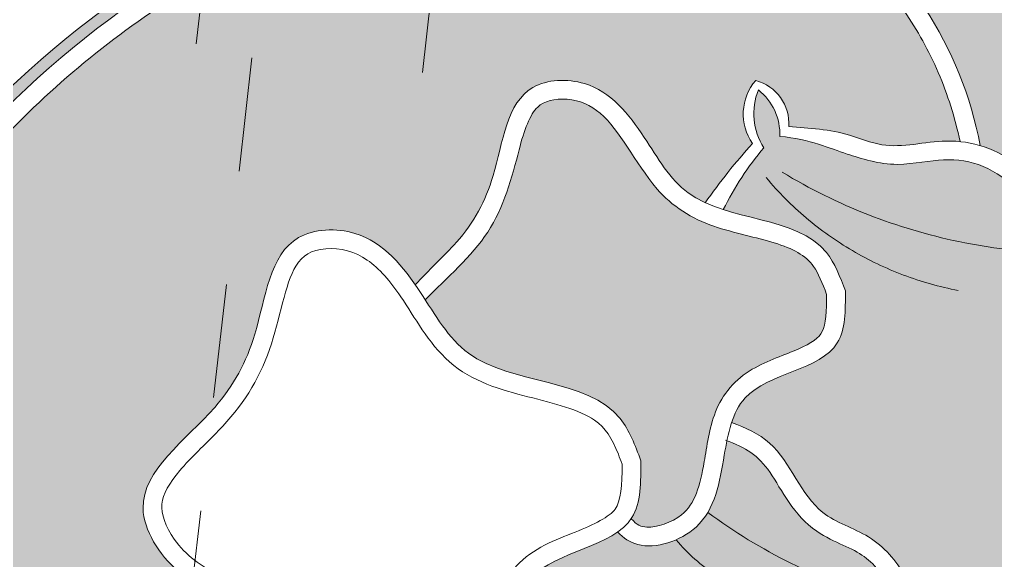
# Model space of a CAD drawing. Header units: millimetres. Extents: x -425671 to 598394, y -194194 to 343585.
# Drawn here: x 48280 to 49126, y 112422 to 112891 of the extents above; entities that cross this region are included whole.
import ezdxf

# ---------------------------------------------------------------- set-up
doc = ezdxf.new("R2010")
doc.units = ezdxf.units.MM
doc.linetypes.add('HIDDENX2', pattern=[19.049999999999997, 12.7, -6.35])
doc.layers.add('Furniture', color=250, linetype='Continuous', lineweight=5)
pattern_1 = [(135, (3476261.326817591, 840878.8301373713), (-0.1724209175245278, 1.387778780781446e-17), [0.12192, -0.12192]), (135, (3476261.341186, 840878.8445057814), (-0.1724209175245278, 1.387778780781446e-17), [0.12192, -0.12192]), (135, (3476261.35555441, 840878.8588741913), (-0.1724209175245278, 1.387778780781446e-17), [0.12192, -0.12192]), (135, (3476261.36992282, 840878.8732426006), (-0.1724209175245278, 1.387778780781446e-17), [0.12192, -0.12192]), (135, (3476261.384291229, 840878.8876110108), (-0.1724209175245278, 1.387778780781446e-17), [0.12192, -0.12192]), (135, (3476261.39865964, 840878.9019794207), (-0.1724209175245278, 1.387778780781446e-17), [0.12192, -0.12192]), (135, (3476261.413028049, 840878.9163478304), (-0.1724209175245278, 1.387778780781446e-17), [0.12192, -0.12192]), (44.99999999999997, (3476261.240607132, 840878.9163478306), (0.1724209175245278, -1.387778780781446e-17), [0.12192, -0.12192]), (44.99999999999997, (3476261.226238722, 840878.9307162402), (0.1724209175245278, -1.387778780781446e-17), [0.12192, -0.12192]), (44.99999999999997, (3476261.211870312, 840878.9450846501), (0.1724209175245278, -1.387778780781446e-17), [0.12192, -0.12192]), (44.99999999999997, (3476261.197501902, 840878.9594530598), (0.1724209175245278, -1.387778780781446e-17), [0.12192, -0.12192]), (44.99999999999997, (3476261.183133492, 840878.9738214698), (0.1724209175245278, -1.387778780781446e-17), [0.12192, -0.12192]), (44.99999999999997, (3476261.168765083, 840878.9881898793), (0.1724209175245278, -1.387778780781446e-17), [0.12192, -0.12192]), (44.99999999999997, (3476261.154396673, 840879.002558289), (0.1724209175245278, -1.387778780781446e-17), [0.12192, -0.12192])]

# ---------------------------------------------------------------- blocks, each defined once
blk = doc.blocks.new('Cushion')
at = {"layer": 'Furniture', "lineweight": 5, "ltscale": 0.8}
h = blk.add_hatch(dxfattribs=at)
h.set_pattern_fill('AR-PARQ1,_O', color=256, scale=0.0004, angle=45)
h.set_pattern_definition(pattern_1)
edge = h.paths.add_edge_path()
edge.add_arc((3475801.002543719, 840801.6060762854), 0.05475926233037194, 14.04033281465928, 81.49246440572438, ccw=False)
edge.add_arc((3475801.161771051, 840800.9997789642), 0.6286017344272669, 65.91260383204258, 99.717687765069, ccw=False)
edge.add_arc((3475800.844479252, 840800.5690922079), 1.156901462012611, 60.2631645607645, 117.069407013088)
edge.add_arc((3475800.618272167, 840801.0968125185), 0.5853320513290635, 120.8625154293494, 132.6892271714572)
edge.add_arc((3475800.483668489, 840801.1159253768), 0.4876586753937209, 95.05759937242073, 122.53416636815129, ccw=False)
edge.add_arc((3475800.497410665, 840801.6064224836), 0.05693021137694697, 98.72374629586261, 184.7730301609984, ccw=False)
edge.add_arc((3475800.453817004, 840801.611648909), 0.06186875322062948, -23.11690220970462, 55.59413651770069, ccw=False)
edge.add_spline(control_points=[(3475800.51071805, 840801.5873587144), (3475800.505630242, 840801.568963396), (3475800.516952032, 840801.5590330862), (3475800.522443588, 840801.5421258505)], knot_values=[0.5387524043615451, 0.5387524043615451, 0.5387524043615451, 0.5387524043615451, 0.5525614189464141, 0.5525614189464141, 0.5525614189464141, 0.5525614189464141], degree=3, periodic=0)
edge.add_arc((3475800.522567112, 840801.4753508716), 0.06677509281342871, 60.981880689497075, 90.10598851756703, ccw=False)
edge.add_arc((3475800.866365477, 840800.8827523818), 0.7216394452216389, 80.3560051611679, 115.5644876561517, ccw=False)
edge.add_arc((3475801.04252183, 840801.569542784), 0.06051170028620079, 132.0500150656936, 155.9603112192336, ccw=False)
edge.add_arc((3475801.06661107, 840801.6259535883), 0.06563005480333979, 148.5124885010452, 190.0715202297517, ccw=False)
at = {"layer": 'Furniture', "ltscale": 0.8}
h = blk.add_hatch(color=256, dxfattribs=at)
h.dxf.hatch_style = 1
h.set_gradient(color1=(77, 60, 50), color2=(142, 111, 93), one_color=1, tint=0.4600000083446503, name='CURVED')
edge = h.paths.add_edge_path()
edge.add_spline(control_points=[(3475800.559640361, 840801.2009827807), (3475800.551204697, 840801.214398616), (3475800.529357794, 840801.2568964245), (3475800.55842976, 840801.3276591129), (3475800.51579085, 840801.386845068), (3475800.512911313, 840801.4427150446), (3475800.525456636, 840801.4752421036), (3475800.531058925, 840801.4897675173)], knot_values=[0.1462444638288146, 0.1462444638288146, 0.1462444638288146, 0.1462444638288146, 0.1926154791283355, 0.2862306314325767, 0.3416111765052143, 0.3992378454706924, 0.4457364418264175, 0.4457364418264175, 0.4457364418264175, 0.4457364418264175], degree=3, periodic=0)
edge.add_arc((3475800.537473375, 840801.5487741906), 0.05935429773899896, 200.2524235055313, 263.79589838634854, ccw=False)
edge.add_arc((3475800.522567112, 840801.4753508716), 0.06677509281342872, 105.91785811707209, 127.6390574708675, ccw=False)
edge.add_arc((3475800.425126724, 840801.5230151085), 0.08083906380618444, 11.81386905519904, 34.42072398960497)
edge.add_arc((3475800.419806746, 840801.5939266573), 0.07629251035050573, 340.6998017613926, 398.0538043213407)
edge.add_arc((3475800.524264951, 840801.5896110007), 0.06786678005625478, 130.841799778553, 188.2794386242647)
edge.add_arc((3475800.485013448, 840801.0894876472), 0.4911440010406521, 93.25743310273894, 145.7698950610564)
edge.add_arc((3475800.043218736, 840801.3202547703), 0.05785663047686292, 51.86911000421443, 118.3060316580145)
edge.add_arc((3475800.056895692, 840801.3811636845), 0.04230319669103837, 193.6321713034621, 286.3829050451987)
edge.add_spline(control_points=[(3475800.068827529, 840801.3405780745), (3475800.074385682, 840801.3316279731), (3475800.072768281, 840801.3257150428), (3475800.076214078, 840801.3104960492), (3475800.079755384, 840801.3002681726), (3475800.08766319, 840801.2902092702), (3475800.094796819, 840801.2872942184), (3475800.120335574, 840801.2779491242), (3475800.138330506, 840801.2703469034), (3475800.160586034, 840801.2379396319), (3475800.161798081, 840801.2181457835), (3475800.16958735, 840801.1635111127), (3475800.18236208, 840801.1399309149), (3475800.218653181, 840801.1139772227), (3475800.233918742, 840801.1065403157), (3475800.26371323, 840801.083755936), (3475800.275424242, 840801.0656170906), (3475800.29464692, 840801.0368402167), (3475800.304462502, 840801.0162394689), (3475800.328324855, 840800.9935467886)], knot_values=[0.004961123717087179, 0.004961123717087179, 0.004961123717087179, 0.004961123717087179, 0.01171791624914237, 0.01171791624914237, 0.05006691935922963, 0.05006691935922963, 0.0884159224693169, 0.0884159224693169, 0.1267649255794042, 0.1267649255794042, 0.1745773397086596, 0.1745773397086596, 0.280037769056249, 0.280037769056249, 0.3285810830654592, 0.3285810830654592, 0.3771243970746693, 0.3771243970746693, 0.4415783000970779, 0.4415783000970779, 0.4415783000970779, 0.4415783000970779], degree=3, periodic=0)
edge.add_arc((3475800.374059338, 840800.9540978816), 0.0603975096817177, 139.2201354073513, 193.1806797062916)
edge.add_arc((3475800.282059317, 840800.9990013358), 0.06741383814378753, 299.4975292035882, 354.3869349230349)
edge.add_arc((3475800.284438762, 840801.3159881771), 0.329987762095256, 281.3090873459302, 295.1025908519097)
edge.add_spline(control_points=[(3475800.424432893, 840801.0171678851), (3475800.40120892, 840801.0519411669), (3475800.353770667, 840801.0966685107), (3475800.371699605, 840801.1514406411), (3475800.376665241, 840801.1666104455), (3475800.389428317, 840801.1828213609), (3475800.428242609, 840801.2321210136), (3475800.507843087, 840801.1750107128), (3475800.550829523, 840801.1951917023), (3475800.559640361, 840801.2009827807)], knot_values=[0.9242094147595004, 0.9242094147595004, 0.9242094147595004, 0.9242094147595004, 1.008845244444202, 1.041265284754813, 1.041265284754813, 1.041265284754813, 1.081052023990671, 1.162262302569748, 1.184359112055819, 1.184359112055819, 1.184359112055819, 1.184359112055819], degree=3, periodic=0)
h = blk.add_hatch(color=256, dxfattribs=at)
h.dxf.hatch_style = 1
h.set_gradient(color1=(77, 60, 50), color2=(142, 111, 93), one_color=1, tint=0.4600000083446503, name='CURVED')
edge = h.paths.add_edge_path()
edge.add_spline(control_points=[(3475800.955013493, 840801.2772392591), (3475800.951344015, 840801.2935364067), (3475800.9517671, 840801.3134425846), (3475800.960838977, 840801.34613663), (3475800.967217165, 840801.3606256775), (3475800.973095755, 840801.3859794666), (3475800.971363725, 840801.3958571706), (3475800.962877269, 840801.4278389896), (3475800.958123544, 840801.4475127851), (3475800.955267558, 840801.4858021002), (3475800.956337714, 840801.5052731812), (3475800.964692641, 840801.5379144751), (3475800.971056851, 840801.5509175847), (3475800.978564832, 840801.562842974)], knot_values=[0.1537753461697402, 0.1537753461697402, 0.1537753461697402, 0.1537753461697402, 0.1972231482553457, 0.1972231482553457, 0.2424753430360853, 0.2424753430360853, 0.2926655917943811, 0.2926655917943811, 0.3428558405526769, 0.3428558405526769, 0.3930460893109727, 0.3930460893109727, 0.430295518524493, 0.430295518524493, 0.430295518524493, 0.430295518524493], degree=3, periodic=0)
edge.add_arc((3475800.866344569, 840800.7802838257), 0.7905644870383763, 81.83932671113574, 111.6622108702561)
edge.add_arc((3475800.531058114, 840801.4373087676), 0.08903559122952272, 60.78123547934229, 105.6202418435659)
edge.add_arc((3475800.562395909, 840801.5607394963), 0.06692837083849024, 214.2663936130166, 264.7819495548185)
edge.add_spline(control_points=[(3475800.556309021, 840801.4940884905), (3475800.545293718, 840801.4710964726), (3475800.541201128, 840801.460351852), (3475800.534423413, 840801.4336200834), (3475800.534073051, 840801.4169288139), (3475800.542067931, 840801.3861930321), (3475800.553488041, 840801.3712057691), (3475800.569824314, 840801.3203440182), (3475800.562369746, 840801.2904496391), (3475800.558989353, 840801.2467008592), (3475800.564008046, 840801.2319535045), (3475800.575638889, 840801.2131249225)], knot_values=[0.1481141665251109, 0.1481141665251109, 0.1481141665251109, 0.1481141665251109, 0.1848446663927666, 0.1848446663927666, 0.2433534911065915, 0.2433534911065915, 0.3018623158204164, 0.3018623158204164, 0.3747342301715652, 0.3747342301715652, 0.4457364418264176, 0.4457364418264176, 0.4457364418264176, 0.4457364418264176], degree=3, periodic=0)
edge.add_spline(control_points=[(3475800.575638889, 840801.2131249225), (3475800.579596418, 840801.2164557434), (3475800.60015696, 840801.2347133325), (3475800.620229841, 840801.2531015025), (3475800.639304322, 840801.2603391712)], knot_values=[1.198047293242864, 1.198047293242864, 1.198047293242864, 1.198047293242864, 1.208405542606401, 1.252499453664132, 1.252499453664132, 1.252499453664132, 1.252499453664132], degree=3, periodic=0)
edge.add_spline(control_points=[(3475800.639304322, 840801.2603391712), (3475800.645519291, 840801.2626973952), (3475800.659653499, 840801.2660513315), (3475800.675708346, 840801.2643206223), (3475800.684013409, 840801.2621360843)], knot_values=[1.252499453664132, 1.252499453664132, 1.252499453664132, 1.252499453664132, 1.266866413267847, 1.283671504577755, 1.283671504577755, 1.283671504577755, 1.283671504577755], degree=3, periodic=0)
edge.add_arc((3475800.527628522, 840801.2623955162), 0.1563851020701514, 359.9049503660534, 401.9872124958252)
edge.add_arc((3475800.527628522, 840801.2623955162), 0.1563851020701513, -0.09504963134327227, 41.98721250059532, ccw=False)
edge.add_spline(control_points=[(3475800.684013409, 840801.2621360843), (3475800.698488952, 840801.2583284831), (3475800.720928072, 840801.2455966858), (3475800.726923193, 840801.2255760073), (3475800.727756689, 840801.2167701431)], knot_values=[1.283671504577755, 1.283671504577755, 1.283671504577755, 1.283671504577755, 1.312962413976038, 1.332678656331056, 1.332678656331056, 1.332678656331056, 1.332678656331056], degree=3, periodic=0)
edge.add_spline(control_points=[(3475800.727756689, 840801.2167701431), (3475800.760102184, 840801.2148315852), (3475800.825782002, 840801.1767460298), (3475800.892510926, 840801.234817079), (3475800.930028388, 840801.2692401789), (3475800.952656489, 840801.2765215398)], knot_values=[0.08548485507635982, 0.08548485507635982, 0.08548485507635982, 0.08548485507635982, 0.1873967493021921, 0.2588620906907049, 0.331405317174833, 0.331405317174833, 0.331405317174833, 0.331405317174833], degree=3, periodic=0)
edge.add_spline(control_points=[(3475800.952656489, 840801.2765215398), (3475800.953437657, 840801.2767729067), (3475800.954223268, 840801.277012286), (3475800.955013493, 840801.2772392591)], knot_values=[0.331405317174833, 0.331405317174833, 0.331405317174833, 0.331405317174833, 0.3339096543821679, 0.3339096543821679, 0.3339096543821679, 0.3339096543821679], degree=3, periodic=0)
h = blk.add_hatch(color=256, dxfattribs=at)
h.dxf.hatch_style = 1
h.set_gradient(color1=(223, 171, 93), color2=(215, 143, 80), tint=0.4600000083446503, name='INVCYLINDER')
edge = h.paths.add_edge_path()
edge.add_spline(control_points=[(3475800.166877548, 840801.1348043206), (3475800.158126115, 840801.1473527737), (3475800.14079652, 840801.186145489), (3475800.144745061, 840801.2599152888), (3475800.081609456, 840801.2658263507), (3475800.067199547, 840801.2835557127), (3475800.064845531, 840801.2874235596)], knot_values=[0.2073441172874505, 0.2073441172874505, 0.2073441172874505, 0.2073441172874505, 0.252953593801604, 0.3298609559600126, 0.3881630586506157, 0.4022640617471339, 0.4022640617471339, 0.4022640617471339, 0.4022640617471339], degree=3, periodic=0)
edge.add_arc((3475800.618272167, 840801.0968125185), 0.5853320513290791, 160.9952826397712, 184.1559493868675)
edge.add_arc((3475800.614101155, 840801.0610578135), 0.5796602237150714, 180.6588213903199, 239.2826324909933)
edge.add_arc((3475800.844479251, 840801.592895132), 1.156901462012624, 242.9305929869724, 269.9999999999986)
edge.add_line((3475800.844479251, 840800.4359936701), (3475800.844479251, 840800.4481584606))
edge.add_arc((3475800.844479252, 840801.4458763261), 0.9977178654452257, 239.4880732450339, 270.0000000000065, ccw=False)
edge.add_arc((3475800.524875988, 840800.9455323811), 0.4049527755443825, 152.1348213461716, 242.5048834701893, ccw=False)
edge = h.paths.add_edge_path()
edge.add_spline(control_points=[(3475801.502439084, 840801.4923682675), (3475801.505171885, 840801.4733860386), (3475801.509593947, 840801.4353471047), (3475801.494493106, 840801.3828571964), (3475801.455836471, 840801.3292222896), (3475801.483618055, 840801.2684818553), (3475801.467242723, 840801.2307254286), (3475801.461035568, 840801.2197152637)], knot_values=[0.148739451090145, 0.148739451090145, 0.148739451090145, 0.148739451090145, 0.2056421361268849, 0.2629148179039328, 0.3092412859870526, 0.3939570791125504, 0.4310151165809862, 0.4310151165809862, 0.4310151165809862, 0.4310151165809862], degree=3, periodic=0)
edge.add_arc((3475801.165378725, 840800.944810448), 0.4037147846449037, -62.62076327616637, 42.91700041700318, ccw=False)
edge.add_arc((3475800.844479252, 840801.4458763261), 0.9977178654452257, 270.0000000000016, 300.5119267548242, ccw=False)
edge.add_line((3475800.844479251, 840800.4481584603), (3475800.844479251, 840800.4359936699))
edge.add_arc((3475800.844479251, 840801.592895132), 1.156901462012624, 269.9999999999958, 297.0694070130212)
edge.add_arc((3475801.073986651, 840801.0619172378), 0.5808439066892112, 300.7479011923649, 359.2577393142345)
edge.add_arc((3475801.070988902, 840801.096812518), 0.5853320513289907, 355.8440506131372, 402.5147584619918)
at = {"layer": 'Furniture', "lineweight": 5, "ltscale": 0.8}
h = blk.add_hatch(dxfattribs=at)
h.set_pattern_fill('AR-PARQ1,_O', color=256, scale=0.0004, angle=45)
h.set_pattern_definition(pattern_1)
edge = h.paths.add_edge_path()
edge.add_spline(control_points=[(3475801.502439084, 840801.4923682675), (3475801.505171885, 840801.4733860386), (3475801.509593947, 840801.4353471047), (3475801.494493106, 840801.3828571964), (3475801.455836471, 840801.3292222896), (3475801.483618055, 840801.2684818553), (3475801.467242723, 840801.2307254286), (3475801.461035568, 840801.2197152637)], knot_values=[0.148739451090145, 0.148739451090145, 0.148739451090145, 0.148739451090145, 0.2056421361268849, 0.2629148179039328, 0.3092412859870526, 0.3939570791125504, 0.4310151165809862, 0.4310151165809862, 0.4310151165809862, 0.4310151165809862], degree=3, periodic=0)
edge.add_arc((3475801.165378725, 840800.944810448), 0.4037147846449037, -62.62076327616637, 42.91700041700318, ccw=False)
edge.add_arc((3475800.844479252, 840801.4458763261), 0.9977178654452257, 270.0000000000016, 300.5119267548242, ccw=False)
edge.add_line((3475800.844479251, 840800.4481584603), (3475800.844479251, 840800.4359936699))
edge.add_arc((3475800.844479251, 840801.592895132), 1.156901462012624, 269.9999999999958, 297.0694070130212)
edge.add_arc((3475801.073986651, 840801.0619172378), 0.5808439066892112, 300.7479011923649, 359.2577393142345)
edge.add_arc((3475801.070988902, 840801.096812518), 0.5853320513289907, 355.8440506131372, 402.5147584619918)
h = blk.add_hatch(dxfattribs=at)
h.set_pattern_fill('AR-PARQ1,_O', color=256, scale=0.0004, angle=45)
h.set_pattern_definition(pattern_1)
edge = h.paths.add_edge_path()
edge.add_spline(control_points=[(3475800.166877548, 840801.1348043206), (3475800.158126115, 840801.1473527737), (3475800.14079652, 840801.186145489), (3475800.144745061, 840801.2599152888), (3475800.081609456, 840801.2658263507), (3475800.067199547, 840801.2835557127), (3475800.064845531, 840801.2874235596)], knot_values=[0.2073441172874505, 0.2073441172874505, 0.2073441172874505, 0.2073441172874505, 0.252953593801604, 0.3298609559600126, 0.3881630586506157, 0.4022640617471339, 0.4022640617471339, 0.4022640617471339, 0.4022640617471339], degree=3, periodic=0)
edge.add_arc((3475800.618272167, 840801.0968125185), 0.5853320513290791, 160.9952826397712, 184.1559493868675)
edge.add_arc((3475800.614101155, 840801.0610578135), 0.5796602237150714, 180.6588213903199, 239.2826324909933)
edge.add_arc((3475800.844479251, 840801.592895132), 1.156901462012624, 242.9305929869724, 269.9999999999986)
edge.add_line((3475800.844479251, 840800.4359936701), (3475800.844479251, 840800.4481584606))
edge.add_arc((3475800.844479252, 840801.4458763261), 0.9977178654452257, 239.4880732450339, 270.0000000000065, ccw=False)
edge.add_arc((3475800.524875988, 840800.9455323811), 0.4049527755443825, 152.1348213461716, 242.5048834701893, ccw=False)
at = {"layer": 'Furniture', "ltscale": 0.8}
h = blk.add_hatch(color=256, dxfattribs=at)
h.dxf.hatch_style = 1
h.set_gradient(color1=(77, 60, 50), color2=(111, 87, 73), one_color=1, tint=0.3600000143051147, name='INVCURVED')
edge = h.paths.add_edge_path()
edge.add_spline(control_points=[(3475800.733817163, 840800.8940771912), (3475800.736394031, 840800.9196258668), (3475800.746956127, 840801.0039703065), (3475800.630863342, 840801.0806934095), (3475800.655447818, 840801.1557979241), (3475800.660889651, 840801.1724224846), (3475800.674876682, 840801.1901879963), (3475800.689250561, 840801.20844486), (3475800.707190182, 840801.2144892492), (3475800.70767552, 840801.2146433013)], knot_values=[1.311946560192693, 1.311946560192693, 1.311946560192693, 1.311946560192693, 1.385843614276932, 1.562470900290952, 1.612682139180704, 1.612682139180704, 1.612682139180704, 1.674302712421114, 1.676006992712969, 1.676006992712969, 1.676006992712969, 1.676006992712969], degree=3, periodic=0)
edge.add_spline(control_points=[(3475800.70767552, 840801.2146433013), (3475800.706822111, 840801.2238618686), (3475800.705129831, 840801.2275994404), (3475800.692600136, 840801.2389470182), (3475800.676021258, 840801.2449881344), (3475800.64398463, 840801.2446680105), (3475800.628293783, 840801.2329275548), (3475800.595941235, 840801.2043158022), (3475800.582559751, 840801.1912109718), (3475800.549050664, 840801.1712919788), (3475800.526360804, 840801.1670182726), (3475800.487463752, 840801.1730753483), (3475800.469731127, 840801.1799230552), (3475800.439723774, 840801.1877271777), (3475800.430028832, 840801.188449766), (3475800.415722372, 840801.1816945466), (3475800.405420306, 840801.1707585976), (3475800.394572579, 840801.1570213913)], knot_values=[1.043562253823318, 1.043562253823318, 1.043562253823318, 1.043562253823318, 1.068087812767535, 1.068087812767535, 1.104970279301436, 1.104970279301436, 1.159113100164682, 1.159113100164682, 1.193504828941188, 1.193504828941188, 1.227896557717693, 1.227896557717693, 1.262242800334975, 1.262242800334975, 1.296589042952257, 1.296589042952257, 1.330935285569539, 1.330935285569539, 1.330935285569539, 1.330935285569539], degree=3, periodic=0)
edge.add_spline(control_points=[(3475800.394572579, 840801.1570213913), (3475800.390576835, 840801.1447489528), (3475800.387422628, 840801.1336565644), (3475800.385936584, 840801.1101004091), (3475800.392338423, 840801.0962084039), (3475800.415163884, 840801.0624175998), (3475800.430562642, 840801.0446850329), (3475800.456383882, 840801.004518178), (3475800.465390676, 840800.979511729), (3475800.466961646, 840800.9175886335), (3475800.457666315, 840800.8818314467), (3475800.465819132, 840800.8410870252), (3475800.471409257, 840800.8300789332), (3475800.491234926, 840800.8115413288), (3475800.502043242, 840800.8068873616), (3475800.522281518, 840800.8085924356), (3475800.538064262, 840800.8179457145), (3475800.579430554, 840800.849346915), (3475800.606623405, 840800.8690766605), (3475800.666035271, 840800.8888616934), (3475800.701425047, 840800.8899721176), (3475800.733817163, 840800.8940771912)], knot_values=[0.5693516790064053, 0.5693516790064053, 0.5693516790064053, 0.5693516790064053, 0.5960604497466027, 0.5960604497466027, 0.6422022634816896, 0.6422022634816896, 0.6867241040971825, 0.6867241040971825, 0.7312459447126755, 0.7312459447126755, 0.8036634649339622, 0.8036634649339622, 0.8394215891768191, 0.8394215891768191, 0.8751797134196759, 0.8751797134196759, 0.9183787403964943, 0.9183787403964943, 0.9786118336452262, 0.9786118336452262, 1.038844926893958, 1.038844926893958, 1.038844926893958, 1.038844926893958], degree=3, periodic=0)
h = blk.add_hatch(color=256, dxfattribs=at)
h.dxf.hatch_style = 1
h.set_gradient(color1=(7, 8, 7), color2=(0, 0, 0), one_color=1, name='INVCURVED')
edge = h.paths.add_edge_path()
edge.add_spline(control_points=[(3475801.450238212, 840801.202267328), (3475801.441502284, 840801.1889568685), (3475801.416847625, 840801.1539833032), (3475801.408189881, 840801.111137766), (3475801.40268416, 840801.0838909928)], knot_values=[0, 0, 0, 0, 0.04685953863704084, 0.1287103344603137, 0.1287103344603137, 0.1287103344603137, 0.1287103344603137], degree=3, periodic=0)
edge.add_arc((3475801.37156323, 840801.0569253666), 0.04117835914062248, -38.41272192518892, 40.90823578006689, ccw=False)
edge.add_arc((3475801.413873478, 840801.0776417884), 0.0473784663276177, 207.0523596597661, 257.7598184193748, ccw=False)
edge.add_spline(control_points=[(3475801.371678629, 840801.0560938464), (3475801.372870045, 840801.045497841), (3475801.373278887, 840801.0111649656), (3475801.335421669, 840800.9296699158), (3475801.226940847, 840800.9746833298), (3475801.159269603, 840800.9696766514), (3475801.126295698, 840800.9590538216), (3475801.121238797, 840800.957365817)], knot_values=[2.111172975191505, 2.111172975191505, 2.111172975191505, 2.111172975191505, 2.143232908780736, 2.213458277248531, 2.334235129295382, 2.41560747285833, 2.43023556679096, 2.43023556679096, 2.43023556679096, 2.43023556679096], degree=3, periodic=0)
edge.add_spline(control_points=[(3475801.121238797, 840800.957365817), (3475801.121300052, 840800.9570498884), (3475801.126356896, 840800.9304069857), (3475801.117391117, 840800.8461875693), (3475800.988946537, 840800.8544844597), (3475800.892446231, 840800.8133810407), (3475800.815949137, 840800.7339284188), (3475800.732855983, 840800.7944461127), (3475800.73014944, 840800.8452599214), (3475800.73213803, 840800.8748584485)], knot_values=[0.735157354812675, 0.735157354812675, 0.735157354812675, 0.735157354812675, 0.7360827694696742, 0.8130426185268845, 0.9454017432410943, 1.034577541313374, 1.148128484079426, 1.208641513911873, 1.293515745824151, 1.293515745824151, 1.293515745824151, 1.293515745824151], degree=3, periodic=0)
edge.add_spline(control_points=[(3475800.73213803, 840800.8748584485), (3475800.711780188, 840800.871433259), (3475800.657947682, 840800.8687984109), (3475800.587959135, 840800.8389874315), (3475800.518156028, 840800.766487425), (3475800.439602798, 840800.8236986395), (3475800.439771387, 840800.9011227457), (3475800.450344176, 840800.963335907), (3475800.438252393, 840800.9929828055), (3475800.434978467, 840800.9994133079)], knot_values=[0.5693516790064053, 0.5693516790064053, 0.5693516790064053, 0.5693516790064053, 0.6104203621203302, 0.6679987655248332, 0.7413155412742704, 0.7803871696559984, 0.8412106647327778, 0.894801778097985, 0.9100013601453977, 0.9100013601453977, 0.9100013601453977, 0.9100013601453977], degree=3, periodic=0)
edge.add_arc((3475800.252665725, 840801.6139665019), 0.6410254008850996, 279.2525927780092, 286.52346425965857, ccw=False)
edge.add_arc((3475800.301161093, 840800.98444222), 0.05466478795521276, 280.63775312495244, 356.68522726235784, ccw=False)
edge.add_arc((3475800.349290726, 840800.95918405), 0.04751116794711975, 137.4893357642962, 216.8102934695701, ccw=False)
edge.add_spline(control_points=[(3475800.314267794, 840800.9912886493), (3475800.298063255, 840801.0060980254), (3475800.272929297, 840801.0290680244), (3475800.245322444, 840801.0804933606), (3475800.205786669, 840801.0962428346), (3475800.184628622, 840801.1145447117), (3475800.18113057, 840801.1179696595)], knot_values=[0, 0, 0, 0, 0.06551284254485118, 0.1016133243580179, 0.1706088476637564, 0.1852928695685593, 0.1852928695685593, 0.1852928695685593, 0.1852928695685593], degree=3, periodic=0)
edge.add_arc((3475800.523591691, 840800.9448088759), 0.3837502788904705, 153.177181452952, 242.7822619363309)
edge.add_arc((3475800.844630534, 840801.4464309963), 0.9782725475546321, 239.4969336090493, 300.5030663909507)
edge.add_arc((3475801.165669377, 840800.9448088758), 0.3837502788904927, 297.2177380636728, 402.1366437425473)
h = blk.add_hatch(color=256, dxfattribs=at)
h.dxf.hatch_style = 1
h.set_gradient(color1=(223, 171, 93), color2=(215, 143, 80), tint=0.4600000083446503, name='INVCYLINDER')
edge = h.paths.add_edge_path()
edge.add_spline(control_points=[(3475800.539745087, 840800.3941763226), (3475800.535591512, 840800.388990285), (3475800.523554496, 840800.3730300043), (3475800.512307635, 840800.3394829852), (3475800.504362914, 840800.296303054), (3475800.504409361, 840800.2415475387), (3475800.521829817, 840800.1694797385), (3475800.573799001, 840800.0974030243), (3475800.652178903, 840800.0405370904), (3475800.744575462, 840800.0098055962), (3475800.811035566, 840800.0032825109), (3475800.844479252, 840800.0000000005)], knot_values=[0.007464181058514722, 0.007464181058514722, 0.007464181058514722, 0.007464181058514722, 0.02730856403005035, 0.06738133375144986, 0.1116421031064042, 0.1589924669530773, 0.2306192619083547, 0.3304434591317348, 0.4181238615643618, 0.5175312517270183, 0.6182250767765329, 0.6182250767765329, 0.6182250767765329, 0.6182250767765329], degree=3, periodic=0)
edge.add_spline(control_points=[(3475800.844479252, 840800.0000000005), (3475800.877922937, 840800.0032825109), (3475800.944383041, 840800.0098055961), (3475801.036779601, 840800.0405370902), (3475801.115159501, 840800.0974030248), (3475801.167128685, 840800.1694797385), (3475801.184549142, 840800.2415475385), (3475801.184595588, 840800.2963030541), (3475801.176650869, 840800.3394829854), (3475801.165404007, 840800.3730300042), (3475801.153366992, 840800.388990285), (3475801.149213417, 840800.3941763227)], knot_values=[0.007464181044034568, 0.007464181044034568, 0.007464181044034568, 0.007464181044034568, 0.1081580060935492, 0.2075653962562057, 0.2952457986888327, 0.3950699959122128, 0.4666967908674902, 0.5140471547141633, 0.5583079240691177, 0.5983806937905172, 0.6182250767765329, 0.6182250767765329, 0.6182250767765329, 0.6182250767765329], degree=3, periodic=0)
edge.add_arc((3475801.141408213, 840800.387925018), 0.009999999999982493, 398.691763689985, 472.0802481311605)
edge.add_arc((3475800.844479252, 840801.1198966624), 0.77990461183505, 247.9197518709318, 292.08024813119073, ccw=False)
edge.add_arc((3475800.547550289, 840800.3879250183), 0.01000000000000941, 427.9197518702915, 501.3082362842778)
h = blk.add_hatch(dxfattribs=at)
h.set_pattern_fill('AR-PARQ1,_O', color=256, scale=0.0004, angle=225)
h.set_pattern_definition([(315, (3475335.313222311, 840721.0715434796), (0.1724209175245278, -4.163336342344337e-17), [0.12192, -0.12192]), (315, (3475335.298853902, 840721.0571750693), (0.1724209175245278, -4.163336342344337e-17), [0.12192, -0.12192]), (315, (3475335.284485492, 840721.04280666), (0.1724209175245278, -4.163336342344337e-17), [0.12192, -0.12192]), (315, (3475335.270117082, 840721.0284382502), (0.1724209175245278, -4.163336342344337e-17), [0.12192, -0.12192]), (315, (3475335.255748672, 840721.0140698401), (0.1724209175245278, -4.163336342344337e-17), [0.12192, -0.12192]), (315, (3475335.241380262, 840720.9997014309), (0.1724209175245278, -4.163336342344337e-17), [0.12192, -0.12192]), (315, (3475335.227011853, 840720.9853330208), (0.1724209175245278, -4.163336342344337e-17), [0.12192, -0.12192]), (225, (3475335.39943277, 840720.9853330207), (-0.1724209175245278, 4.163336342344337e-17), [0.12192, -0.12192]), (225, (3475335.41380118, 840720.970964611), (-0.1724209175245278, 4.163336342344337e-17), [0.12192, -0.12192]), (225, (3475335.428169589, 840720.9565962015), (-0.1724209175245278, 4.163336342344337e-17), [0.12192, -0.12192]), (225, (3475335.442538, 840720.9422277915), (-0.1724209175245278, 4.163336342344337e-17), [0.12192, -0.12192]), (225, (3475335.456906409, 840720.9278593818), (-0.1724209175245278, 4.163336342344337e-17), [0.12192, -0.12192]), (225, (3475335.471274819, 840720.9134909717), (-0.1724209175245278, 4.163336342344337e-17), [0.12192, -0.12192]), (225, (3475335.485643229, 840720.8991225618), (-0.1724209175245278, 4.163336342344337e-17), [0.12192, -0.12192])])
edge = h.paths.add_edge_path()
edge.add_spline(control_points=[(3475800.539745087, 840800.3941763226), (3475800.535591512, 840800.388990285), (3475800.523554496, 840800.3730300043), (3475800.512307635, 840800.3394829852), (3475800.504362914, 840800.296303054), (3475800.504409361, 840800.2415475387), (3475800.521829817, 840800.1694797385), (3475800.573799001, 840800.0974030243), (3475800.652178903, 840800.0405370904), (3475800.744575462, 840800.0098055962), (3475800.811035566, 840800.0032825109), (3475800.844479252, 840800.0000000005)], knot_values=[0.007464181058514722, 0.007464181058514722, 0.007464181058514722, 0.007464181058514722, 0.02730856403005035, 0.06738133375144986, 0.1116421031064042, 0.1589924669530773, 0.2306192619083547, 0.3304434591317348, 0.4181238615643618, 0.5175312517270183, 0.6182250767765329, 0.6182250767765329, 0.6182250767765329, 0.6182250767765329], degree=3, periodic=0)
edge.add_spline(control_points=[(3475800.844479252, 840800.0000000005), (3475800.877922937, 840800.0032825109), (3475800.944383041, 840800.0098055961), (3475801.036779601, 840800.0405370902), (3475801.115159501, 840800.0974030248), (3475801.167128685, 840800.1694797385), (3475801.184549142, 840800.2415475385), (3475801.184595588, 840800.2963030541), (3475801.176650869, 840800.3394829854), (3475801.165404007, 840800.3730300042), (3475801.153366992, 840800.388990285), (3475801.149213417, 840800.3941763227)], knot_values=[0.007464181044034568, 0.007464181044034568, 0.007464181044034568, 0.007464181044034568, 0.1081580060935492, 0.2075653962562057, 0.2952457986888327, 0.3950699959122128, 0.4666967908674902, 0.5140471547141633, 0.5583079240691177, 0.5983806937905172, 0.6182250767765329, 0.6182250767765329, 0.6182250767765329, 0.6182250767765329], degree=3, periodic=0)
edge.add_arc((3475801.141408213, 840800.387925018), 0.009999999999982493, 398.691763689985, 472.0802481311605)
edge.add_arc((3475800.844479252, 840801.1198966624), 0.77990461183505, 247.9197518709318, 292.08024813119073, ccw=False)
edge.add_arc((3475800.547550289, 840800.3879250183), 0.01000000000000941, 427.9197518702915, 501.3082362842778)
at = {"layer": 'Furniture', "linetype": 'HIDDENX2', "lineweight": 5, "ltscale": 0.8}
for centre, radius, start, end in [((3475800.083847682, 840801.1139985723), 0.5744106980134964, 14.75974846932731, 35.55991492216503), ((3475800.527628522, 840801.2623955162), 0.1563851020701516, 359.9049487456628, 41.92117166923351), ((3475799.787558526, 840800.817493833), 0.5997460858587371, 20.25797769654609, 59.22084066246013), ((3475800.012550264, 840801.0104142146), 0.3548347116295251, 1.36475418100995, 40.61375272534322)]:
    blk.add_arc(centre, radius, start, end, dxfattribs=at)
at = {"layer": 'Furniture', "lineweight": 18}
for centre, radius, start, end in [((3475801.165378725, 840800.9448104475), 0.40371478464492, 297.3792315063597, 42.91699775306357), ((3475800.524875988, 840800.9455323811), 0.4049527755443645, 152.1348253997827, 242.5048862012197), ((3475800.844479251, 840801.4458763256), 0.9977178654452021, 239.4880827427839, 300.5119172572161), ((3475800.844479251, 840801.592895132), 1.156901462012623, 242.9305896647875, 297.0694103352125)]:
    blk.add_arc(centre, radius, start, end, dxfattribs=at)
at = {"layer": 'Furniture', "linetype": 'HIDDENX2', "lineweight": 5}
for centre, radius, start, end in [((3475801.165669377, 840800.9448088758), 0.3837502788905015, 297.2177459556813, 42.13664278664621), ((3475800.523591691, 840800.9448088759), 0.3837502788905015, 153.1771781211191, 242.7822540443187), ((3475800.844630534, 840801.4464309963), 0.9782725475546378, 239.4969373285414, 300.5030626714586)]:
    blk.add_arc(centre, radius, start, end, dxfattribs=at)
at = {"layer": 'Furniture', "ltscale": 0.8}
for centre, radius, start, end in [((3475800.284438762, 840801.3159881766), 0.32998776209527, 281.3090964704906, 295.1025866909797), ((3475800.252665725, 840801.6139665014), 0.6410254008852145, 279.2525836567826, 286.5234743324013), ((3475800.349290726, 840800.95918405), 0.04751116794710417, 137.4893378569448, 216.8102940916236), ((3475800.374059337, 840800.9540978811), 0.06039750968172972, 139.2201365080643, 193.1806826635909), ((3475800.282059317, 840800.9990013358), 0.06741383814378388, 299.4975316915832, 354.3869367481753), ((3475800.301161092, 840800.9844422195), 0.05466478795519337, 280.6377426464698, 356.6852277514445), ((3475800.844479251, 840801.119896662), 0.779904611835052, 247.9197579747785, 292.0802420252215)]:
    blk.add_arc(centre, radius, start, end, dxfattribs=at)
for points, knots in [([(3475800.559640361, 840801.2009827807), (3475800.551204697, 840801.214398616), (3475800.529357794, 840801.2568964245), (3475800.55842976, 840801.3276591124), (3475800.51579085, 840801.386845068), (3475800.512911313, 840801.4427150441), (3475800.525456635, 840801.4752421031), (3475800.531058925, 840801.4897675173)], [0.1462444638288146, 0.1462444638288146, 0.1462444638288146, 0.1462444638288146, 0.1926154791283355, 0.2862306314325767, 0.3416111765052143, 0.3992378454706924, 0.4457364418264175, 0.4457364418264175, 0.4457364418264175, 0.4457364418264175]), ([(3475800.576571469, 840801.2116287925), (3475800.564276997, 840801.2311815646), (3475800.558945423, 840801.2461323256), (3475800.562369745, 840801.2904496386), (3475800.569824314, 840801.3203440182), (3475800.553488041, 840801.3712057691), (3475800.542067931, 840801.3861930321), (3475800.534073051, 840801.4169288139), (3475800.534423413, 840801.4336200834), (3475800.541201128, 840801.460351852), (3475800.545293717, 840801.4710964721), (3475800.55630902, 840801.49408849)], [0.1462444638288146, 0.1462444638288146, 0.1462444638288146, 0.1462444638288146, 0.2191163781799634, 0.2191163781799634, 0.2919882925311121, 0.2919882925311121, 0.350497117244937, 0.350497117244937, 0.4090059419587619, 0.4090059419587619, 0.4457364418264175, 0.4457364418264175, 0.4457364418264175, 0.4457364418264175]), ([(3475800.328324855, 840800.9935467886), (3475800.304462502, 840801.0162394689), (3475800.29464692, 840801.0368402164), (3475800.275424242, 840801.0656170906), (3475800.26371323, 840801.083755936), (3475800.233918742, 840801.1065403157), (3475800.218653181, 840801.1139772227), (3475800.18236208, 840801.1399309149), (3475800.169587349, 840801.1635111122), (3475800.161798081, 840801.2181457835), (3475800.160586034, 840801.2379396314), (3475800.138330506, 840801.2703469029), (3475800.120335574, 840801.2779491242), (3475800.094796819, 840801.287294218), (3475800.08766319, 840801.2902092702), (3475800.079755384, 840801.3002681726), (3475800.076214078, 840801.3104960492), (3475800.072768281, 840801.3257150423), (3475800.074385681, 840801.3316279727), (3475800.068827529, 840801.3405780745)], [0.004961123717087168, 0.004961123717087168, 0.004961123717087168, 0.004961123717087168, 0.06941502673949576, 0.06941502673949576, 0.1179583407487059, 0.1179583407487059, 0.166501654757916, 0.166501654757916, 0.2719620841055055, 0.2719620841055055, 0.3197744982347609, 0.3197744982347609, 0.3581235013448482, 0.3581235013448482, 0.3964725044549354, 0.3964725044549354, 0.4348215075650227, 0.4348215075650227, 0.4415783000970779, 0.4415783000970779, 0.4415783000970779, 0.4415783000970779]), ([(3475800.73213803, 840800.8748584485), (3475800.711780188, 840800.871433259), (3475800.657947681, 840800.8687984104), (3475800.587959135, 840800.8389874315), (3475800.518156027, 840800.7664874245), (3475800.439602798, 840800.823698639), (3475800.439771386, 840800.9011227452), (3475800.458406995, 840801.0107797132), (3475800.349266427, 840801.0829082534), (3475800.371699604, 840801.1514406407), (3475800.376665241, 840801.1666104455), (3475800.389428317, 840801.1828213609), (3475800.428242609, 840801.2321210136), (3475800.521219676, 840801.1654135206), (3475800.592474785, 840801.227423496), (3475800.647671772, 840801.2784093758), (3475800.718872278, 840801.2524619966), (3475800.726923193, 840801.2255760068), (3475800.727756689, 840801.2167701427)], [0.5693516790064053, 0.5693516790064053, 0.5693516790064053, 0.5693516790064053, 0.6104203621203302, 0.6679987655248332, 0.7413155412742704, 0.7803871696559984, 0.8412106647327778, 0.894801778097985, 1.008845244444202, 1.041265284754813, 1.041265284754813, 1.041265284754813, 1.081052023990671, 1.162262302569748, 1.208405542606401, 1.266866413267847, 1.312962413976038, 1.332678656331056, 1.332678656331056, 1.332678656331056, 1.332678656331056]), ([(3475800.678796683, 840801.1628335074), (3475800.692641359, 840801.1803748204), (3475800.704749007, 840801.1930862367), (3475800.724293694, 840801.1985490709), (3475800.742296157, 840801.1947854479), (3475800.784841569, 840801.1819380561), (3475800.809273255, 840801.173302197), (3475800.86159422, 840801.1823831766), (3475800.881091912, 840801.1985929344), (3475800.915367351, 840801.2286211553), (3475800.930572143, 840801.2430686402), (3475800.960459874, 840801.2600541012), (3475800.975717394, 840801.2623792291), (3475801.006296101, 840801.2540424085), (3475801.017147273, 840801.2467437584), (3475801.025372467, 840801.2339353656), (3475801.02678898, 840801.2236813195), (3475801.024434639, 840801.1944106058), (3475801.020808451, 840801.1766946287), (3475801.01632047, 840801.1233466023), (3475801.027216752, 840801.0885700581), (3475801.058510424, 840801.0333129243), (3475801.077454079, 840801.0102832308), (3475801.099153182, 840800.968346133), (3475801.104565803, 840800.948200259), (3475801.102453141, 840800.9106918469), (3475801.097559634, 840800.8970379842), (3475801.082929962, 840800.8821320909), (3475801.070104995, 840800.8768303532), (3475801.035495676, 840800.8700553309), (3475801.014643739, 840800.8686115263), (3475800.958781886, 840800.8612797387), (3475800.926565788, 840800.8505992803), (3475800.867987382, 840800.8133619915), (3475800.840352453, 840800.7870906986), (3475800.806137847, 840800.7749083667), (3475800.796136903, 840800.7763403179), (3475800.770004401, 840800.7937891171), (3475800.760218645, 840800.8070931061), (3475800.751210948, 840800.8372275812), (3475800.750802575, 840800.8555872508), (3475800.754139803, 840800.90209077), (3475800.760214814, 840800.9312538349), (3475800.749647548, 840800.9930698636), (3475800.730486993, 840801.0200718159), (3475800.694834158, 840801.0671025042), (3475800.678232294, 840801.0888065245), (3475800.668423885, 840801.1214317573), (3475800.669970693, 840801.1340036246), (3475800.67644866, 840801.1555718423), (3475800.677598279, 840801.159156119), (3475800.678796683, 840801.1628335074)], [0.003241402521235405, 0.003241402521235405, 0.003241402521235405, 0.003241402521235405, 0.06502745821800898, 0.06502745821800898, 0.1268135139147826, 0.1268135139147826, 0.1885995696115562, 0.1885995696115562, 0.2503856253083298, 0.2503856253083298, 0.3121716810051033, 0.3121716810051033, 0.3762018154060962, 0.3762018154060962, 0.4237964847876017, 0.4237964847876017, 0.4713911541691073, 0.4713911541691073, 0.5189858235506127, 0.5189858235506127, 0.6065600897430401, 0.6065600897430401, 0.6941343559354675, 0.6941343559354675, 0.7645854670012822, 0.7645854670012822, 0.8202189865849079, 0.8202189865849079, 0.8758525061685336, 0.8758525061685336, 0.9314860257521593, 0.9314860257521593, 1.024617984519197, 1.024617984519197, 1.117749943286235, 1.117749943286235, 1.1768915136367, 1.1768915136367, 1.236033083987165, 1.236033083987165, 1.295174654337631, 1.295174654337631, 1.37653287063523, 1.37653287063523, 1.457891086932829, 1.457891086932829, 1.539249303230429, 1.539249303230429, 1.597991342156938, 1.597991342156938, 1.609266863933101, 1.609266863933101, 1.609266863933101, 1.609266863933101]), ([(3475800.394572579, 840801.1570213913), (3475800.405420305, 840801.1707585971), (3475800.415722372, 840801.1816945461), (3475800.430028832, 840801.1884497656), (3475800.439723774, 840801.1877271777), (3475800.469731126, 840801.1799230548), (3475800.487463752, 840801.1730753478), (3475800.526360804, 840801.1670182726), (3475800.549050664, 840801.1712919788), (3475800.582559751, 840801.1912109713), (3475800.595941235, 840801.2043158022), (3475800.628293783, 840801.2329275548), (3475800.64398463, 840801.2446680105), (3475800.676021257, 840801.2449881339), (3475800.692600136, 840801.2389470182), (3475800.705129831, 840801.2275994404), (3475800.706822111, 840801.2238618681), (3475800.707675519, 840801.2146433009)], [1.043562253823319, 1.043562253823319, 1.043562253823319, 1.043562253823319, 1.0779084964406, 1.0779084964406, 1.112254739057882, 1.112254739057882, 1.146600981675164, 1.146600981675164, 1.18099271045167, 1.18099271045167, 1.215384439228175, 1.215384439228175, 1.269527260091421, 1.269527260091421, 1.306409726625322, 1.306409726625322, 1.330935285569539, 1.330935285569539, 1.330935285569539, 1.330935285569539]), ([(3475800.733817163, 840800.8940771912), (3475800.701425047, 840800.8899721176), (3475800.666035271, 840800.888861693), (3475800.606623405, 840800.8690766605), (3475800.579430554, 840800.849346915), (3475800.538064262, 840800.8179457145), (3475800.522281517, 840800.8085924351), (3475800.502043242, 840800.8068873611), (3475800.491234926, 840800.8115413288), (3475800.471409256, 840800.8300789327), (3475800.465819132, 840800.8410870252), (3475800.457666315, 840800.8818314467), (3475800.466961646, 840800.9175886335), (3475800.465390676, 840800.9795117285), (3475800.456383882, 840801.004518178), (3475800.430562642, 840801.0446850329), (3475800.415163884, 840801.0624175998), (3475800.392338423, 840801.0962084039), (3475800.385936584, 840801.1101004087), (3475800.387422628, 840801.1336565639), (3475800.390576835, 840801.1447489524), (3475800.394572579, 840801.1570213913)], [0.5693516790064053, 0.5693516790064053, 0.5693516790064053, 0.5693516790064053, 0.6295847722551372, 0.6295847722551372, 0.6898178655038691, 0.6898178655038691, 0.7330168924806875, 0.7330168924806875, 0.7687750167235443, 0.7687750167235443, 0.8045331409664012, 0.8045331409664012, 0.8769506611876879, 0.8769506611876879, 0.9214725018031809, 0.9214725018031809, 0.9659943424186738, 0.9659943424186738, 1.012136156153761, 1.012136156153761, 1.038844926893958, 1.038844926893958, 1.038844926893958, 1.038844926893958])]:
    blk.add_open_spline(points, degree=3, knots=knots, dxfattribs=at)
for points in [[(3475800.314267793, 840800.9912886488), (3475800.269267009, 840801.0389002226), (3475800.24855885, 840801.0684707648), (3475800.192253203, 840801.1083462749), (3475800.147995908, 840801.17778653), (3475800.125698593, 840801.2513906882), (3475800.073427086, 840801.2772136388), (3475800.05218961, 840801.3262254503)], [(3475800.66088965, 840801.1724224841), (3475800.706227136, 840801.2141550547), (3475800.830877287, 840801.1973626083), (3475800.891834676, 840801.2346653122), (3475800.970251532, 840801.2799284101), (3475801.036533443, 840801.2534038672), (3475801.038593349, 840801.1399870828), (3475801.068754918, 840801.056717764), (3475801.121419038, 840800.9564161152), (3475801.108784412, 840800.8805004742), (3475800.981619125, 840800.8437863394), (3475800.8993635, 840800.8093431221), (3475800.798291844, 840800.7575904704), (3475800.748287007, 840800.7916689536), (3475800.732907812, 840800.8846067893), (3475800.733291617, 840800.9676062983), (3475800.650059193, 840801.1233932102), (3475800.66088965, 840801.1724224841)]]:
    blk.add_spline(points, degree=3, dxfattribs=at)

msp = doc.modelspace()

# ---------------------------------------------------------------- block references
at = {"layer": 'Furniture', "xscale": 810.0000000000006, "yscale": 810.0000000000006, "zscale": 810.0000000000006, "rotation": 218.54976036341}
msp.add_blockref('Cushion', (1777454045.399279, 2287278274.902169), dxfattribs=at)

doc.saveas('drawing.dxf')
